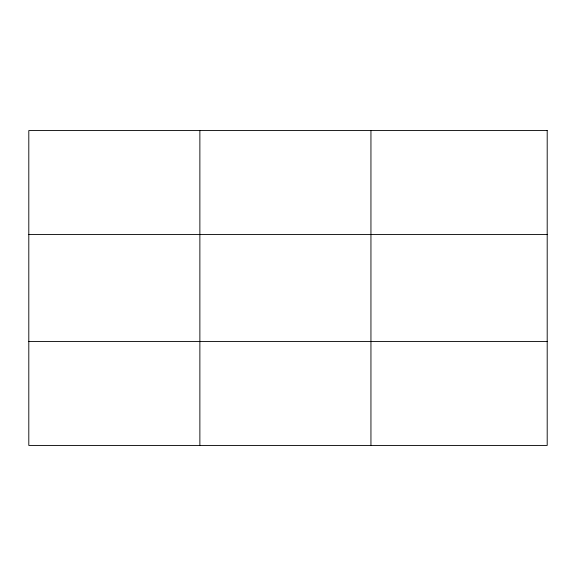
<?xml version="1.0" encoding="UTF-8"?>
<svg xmlns="http://www.w3.org/2000/svg" width="576" height="576" viewBox="0 0 576 576"><rect width="100%" height="100%" fill="white"/><g stroke="black" fill="none" stroke-linecap="round" stroke-linejoin="round"><path stroke-width="0.86" d="M28.8 234.475L547.2 234.475M28.8 341.525L547.2 341.525M370.944 130.572L370.944 445.428M199.872 130.572L199.872 445.428M547.2 130.572L547.2 445.428L28.8 445.428L28.8 130.572L547.2 130.572"/></g></svg>
